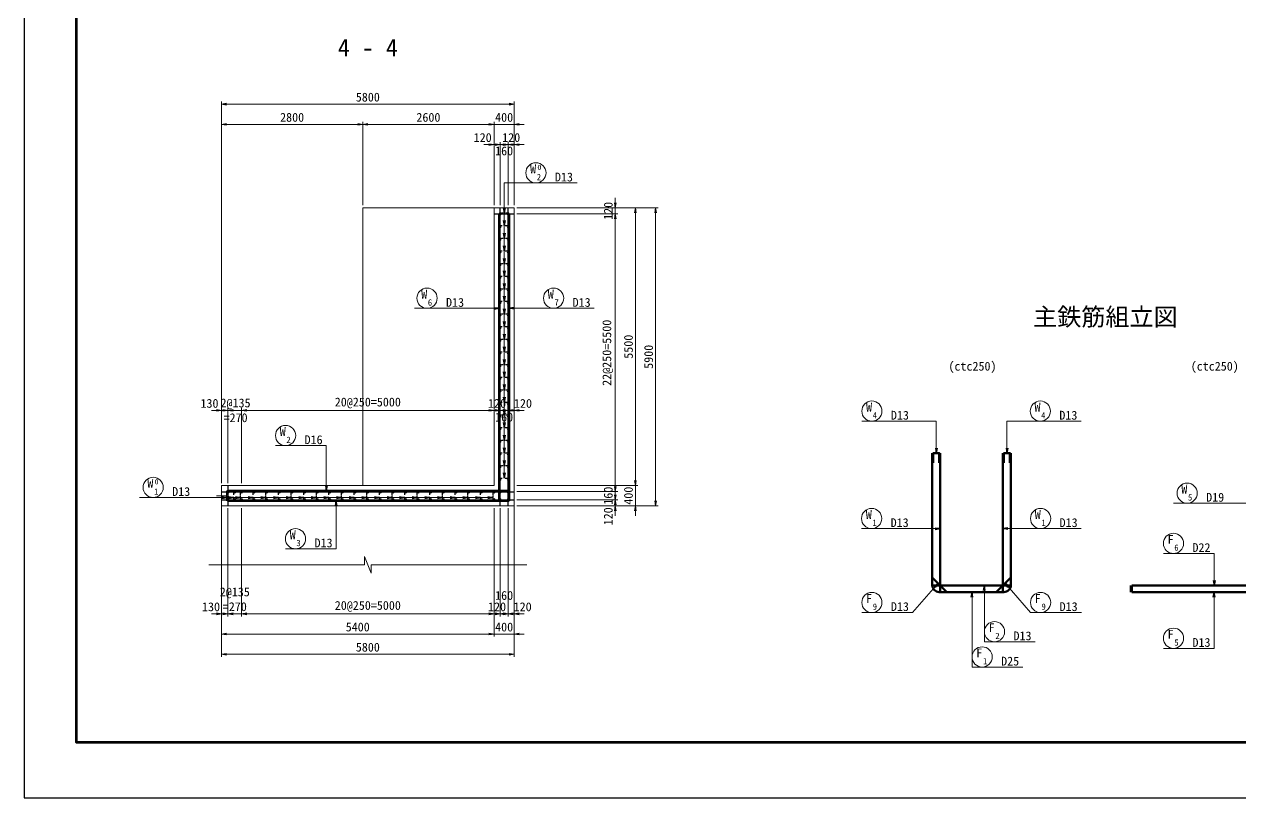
# Model space of a CAD drawing. Header units: millimetres. Extents: x 222124 to 348274, y -62968 to -33268.
# Drawn here: x 222124 to 246200, y -62968 to -47654 of the extents above; entities that cross this region are included whole.
import ezdxf
from ezdxf.enums import TextEntityAlignment as Align

# ---------------------------------------------------------------- set-up
doc = ezdxf.new("R2010")
doc.units = ezdxf.units.MM
doc.header["$LTSCALE"] = 50
doc.header["$PDSIZE"] = 300
doc.linetypes.add('DASHED2', pattern=[0.375, 0.25, -0.125])
doc.linetypes.add('SXF_跳び破線', pattern=[12, 6, -6])
doc.layers.get('Defpoints').update_dxf_attribs({"color": 191})
for name, color, linetype, lineweight in [('D-BGD', 7, 'Continuous', 13), ('D-STR', 1, 'Continuous', 50), ('D-STR-DIM', 7, 'Continuous', 13), ('D-STR-HTXT', 7, 'Continuous', 13), ('D-STR-STR2 @ 1', 7, 'Continuous', 25), ('D-STR-STR3', 1, 'Continuous', 25), ('D-STR-STR5', 7, 'Continuous', 25), ('D-STR-TXT', 7, 'Continuous', 13), ('D-TTL', 2, 'Continuous', 140), ('D-TTL-TXT', 7, 'Continuous', 13)]:
    doc.layers.add(name, color=color, linetype=linetype, lineweight=lineweight)
doc.styles.add('YOKO_GOTHIC', font='MS Gothic.ttf')
doc.dimstyles.new('S50', dxfattribs={"dimscale": 50, "dimtxt": 3.5, "dimasz": 2, "dimexe": 1, "dimexo": 1, "dimgap": 1, "dimtad": 1, "dimdec": 0, "dimzin": 1, "dimdsep": 46, "dimtxsty": 'YOKO_GOTHIC', "dimblk": 'OPEN', "dimcen": 0, "dimclrd": 256, "dimclre": 256, "dimclrt": 256, "dimaunit": 1, "dimadec": 3, "dimazin": 0, "dimtfac": 1, "dimtdec": 0, "dimtix": 1, "dimtmove": 2, "dimatfit": 3, "dimldrblk": 'OPEN', "dimfxl": 1, "dimlwd": -1, "dimlwe": -1, "dimarcsym": 0})

# ---------------------------------------------------------------- blocks, each defined once
blk = doc.blocks.new('a')
at = {"layer": 'D-STR-STR3'}
for radius in [20, 10]:
    blk.add_circle((0, 0), radius, dxfattribs=at)
blk = doc.blocks.new('_Open')
at = {"color": 0, "linetype": 'ByBlock', "lineweight": -2}
for p, q in [((-1, 0.17), (0, 0)), ((-1, -0.17), (0, 0)), ((0, 0), (-1, 0))]:
    blk.add_line(p, q, dxfattribs=at)
blk = doc.blocks.new('*D1839')
at = {"layer": 'D-STR-DIM', "transparency": 16777216}
for p, q in [((226029, -57238), (226029, -60177)), ((231829, -57238), (231829, -60177)), ((226129, -60127), (231729, -60127))]:
    blk.add_line(p, q, dxfattribs=at)
at = {"layer": 'Defpoints', "color": 0, "transparency": 16777216}
for p in [(226029, -57188), (231829, -57188), (231829, -60127)]:
    blk.add_point(p, dxfattribs=at)
at = {"layer": 'D-STR-DIM', "transparency": 16777216, "xscale": 100, "yscale": 100, "zscale": 100, "rotation": 180}
blk.add_blockref('_Open', (226029, -60127), dxfattribs=at)
at = {"layer": 'D-STR-DIM', "transparency": 16777216, "xscale": 100, "yscale": 100, "zscale": 100}
blk.add_blockref('_Open', (231829, -60127), dxfattribs=at)
at = {"layer": 'D-STR-DIM', "transparency": 16777216, "insert": (228929, -59989), "char_height": 175, "attachment_point": 5, "style": 'YOKO_GOTHIC'}
blk.add_mtext('5800', dxfattribs=at)
blk = doc.blocks.new('*D1840')
at = {"layer": 'D-STR-DIM', "transparency": 16777216}
for p, q in [((226029, -57238), (226029, -59777)), ((231429, -57238), (231429, -59777)), ((226129, -59727), (231329, -59727))]:
    blk.add_line(p, q, dxfattribs=at)
at = {"layer": 'Defpoints', "color": 0, "transparency": 16777216}
for p in [(226029, -57188), (231429, -57188), (231429, -59727)]:
    blk.add_point(p, dxfattribs=at)
at = {"layer": 'D-STR-DIM', "transparency": 16777216, "xscale": 100, "yscale": 100, "zscale": 100, "rotation": 180}
blk.add_blockref('_Open', (226029, -59727), dxfattribs=at)
at = {"layer": 'D-STR-DIM', "transparency": 16777216, "xscale": 100, "yscale": 100, "zscale": 100}
blk.add_blockref('_Open', (231429, -59727), dxfattribs=at)
at = {"layer": 'D-STR-DIM', "transparency": 16777216, "insert": (228729, -59589), "char_height": 175, "attachment_point": 5, "style": 'YOKO_GOTHIC'}
blk.add_mtext('5400', dxfattribs=at)
blk = doc.blocks.new('*D1841')
at = {"layer": 'D-STR-DIM', "transparency": 16777216}
for p, q in [((226029, -57238), (226029, -59377)), ((226159, -57238), (226159, -59377)), ((225929, -59327), (225829, -59327)), ((226029, -59327), (226159, -59327)), ((226259, -59327), (226359, -59327))]:
    blk.add_line(p, q, dxfattribs=at)
at = {"layer": 'Defpoints', "color": 0, "transparency": 16777216}
for p in [(226029, -57188), (226159, -57188), (226159, -59327)]:
    blk.add_point(p, dxfattribs=at)
at = {"layer": 'D-STR-DIM', "transparency": 16777216, "xscale": 100, "yscale": 100, "zscale": 100}
blk.add_blockref('_Open', (226029, -59327), dxfattribs=at)
at = {"layer": 'D-STR-DIM', "transparency": 16777216, "xscale": 100, "yscale": 100, "zscale": 100, "rotation": 180}
blk.add_blockref('_Open', (226159, -59327), dxfattribs=at)
at = {"layer": 'D-STR-DIM', "transparency": 16777216, "insert": (225823, -59189), "char_height": 175, "attachment_point": 5, "style": 'YOKO_GOTHIC'}
blk.add_mtext('130', dxfattribs=at)
blk = doc.blocks.new('*D1842')
at = {"layer": 'D-STR-DIM', "transparency": 16777216}
for p, q in [((226429, -57238), (226429, -59377)), ((231429, -57238), (231429, -59377)), ((231329, -59327), (226529, -59327))]:
    blk.add_line(p, q, dxfattribs=at)
at = {"layer": 'Defpoints', "color": 0, "transparency": 16777216}
for p in [(226429, -57188), (231429, -57188), (226429, -59327)]:
    blk.add_point(p, dxfattribs=at)
at = {"layer": 'D-STR-DIM', "transparency": 16777216, "xscale": 100, "yscale": 100, "zscale": 100, "rotation": 180}
blk.add_blockref('_Open', (226429, -59327), dxfattribs=at)
at = {"layer": 'D-STR-DIM', "transparency": 16777216, "xscale": 100, "yscale": 100, "zscale": 100}
blk.add_blockref('_Open', (231429, -59327), dxfattribs=at)
at = {"layer": 'D-STR-DIM', "transparency": 16777216, "insert": (228929, -59180), "char_height": 175, "attachment_point": 5, "style": 'YOKO_GOTHIC'}
blk.add_mtext('20@250=5000', dxfattribs=at)
blk = doc.blocks.new('*D1843')
at = {"layer": 'D-STR-DIM', "transparency": 16777216}
for p, q in [((231709, -57238), (231709, -59377)), ((231829, -57238), (231829, -59377)), ((231609, -59327), (231509, -59327)), ((231829, -59327), (231709, -59327)), ((231929, -59327), (232029, -59327))]:
    blk.add_line(p, q, dxfattribs=at)
at = {"layer": 'Defpoints', "color": 0, "transparency": 16777216}
for p in [(231709, -57188), (231829, -57188), (231709, -59327)]:
    blk.add_point(p, dxfattribs=at)
at = {"layer": 'D-STR-DIM', "transparency": 16777216, "xscale": 100, "yscale": 100, "zscale": 100}
blk.add_blockref('_Open', (231709, -59327), dxfattribs=at)
at = {"layer": 'D-STR-DIM', "transparency": 16777216, "xscale": 100, "yscale": 100, "zscale": 100, "rotation": 180}
blk.add_blockref('_Open', (231829, -59327), dxfattribs=at)
at = {"layer": 'D-STR-DIM', "transparency": 16777216, "insert": (231996, -59189), "char_height": 175, "attachment_point": 5, "style": 'YOKO_GOTHIC'}
blk.add_mtext('120', dxfattribs=at)
blk = doc.blocks.new('*D1844')
at = {"layer": 'D-STR-DIM', "transparency": 16777216}
for p, q in [((231549, -57238), (231549, -59377)), ((231709, -57238), (231709, -59377)), ((231449, -59327), (231349, -59327)), ((231549, -59327), (231709, -59327)), ((231809, -59327), (231909, -59327))]:
    blk.add_line(p, q, dxfattribs=at)
at = {"layer": 'Defpoints', "color": 0, "transparency": 16777216}
for p in [(231549, -57188), (231709, -57188), (231709, -59327)]:
    blk.add_point(p, dxfattribs=at)
at = {"layer": 'D-STR-DIM', "transparency": 16777216, "xscale": 100, "yscale": 100, "zscale": 100}
blk.add_blockref('_Open', (231549, -59327), dxfattribs=at)
at = {"layer": 'D-STR-DIM', "transparency": 16777216, "xscale": 100, "yscale": 100, "zscale": 100, "rotation": 180}
blk.add_blockref('_Open', (231709, -59327), dxfattribs=at)
at = {"layer": 'D-STR-DIM', "transparency": 16777216, "insert": (231629, -58964), "char_height": 175, "attachment_point": 5, "style": 'YOKO_GOTHIC'}
blk.add_mtext('160', dxfattribs=at)
blk = doc.blocks.new('*D1845')
at = {"layer": 'D-STR-DIM', "transparency": 16777216}
for p, q in [((231429, -57238), (231429, -59377)), ((231549, -57238), (231549, -59377)), ((231329, -59327), (231229, -59327)), ((231429, -59327), (231549, -59327)), ((231649, -59327), (231749, -59327))]:
    blk.add_line(p, q, dxfattribs=at)
at = {"layer": 'Defpoints', "color": 0, "transparency": 16777216}
for p in [(231429, -57188), (231549, -57188), (231549, -59327)]:
    blk.add_point(p, dxfattribs=at)
at = {"layer": 'D-STR-DIM', "transparency": 16777216, "xscale": 100, "yscale": 100, "zscale": 100}
blk.add_blockref('_Open', (231429, -59327), dxfattribs=at)
at = {"layer": 'D-STR-DIM', "transparency": 16777216, "xscale": 100, "yscale": 100, "zscale": 100, "rotation": 180}
blk.add_blockref('_Open', (231549, -59327), dxfattribs=at)
at = {"layer": 'D-STR-DIM', "transparency": 16777216, "insert": (231489, -59189), "char_height": 175, "attachment_point": 5, "style": 'YOKO_GOTHIC'}
blk.add_mtext('120', dxfattribs=at)
blk = doc.blocks.new('*D1846')
at = {"layer": 'D-STR-DIM', "transparency": 16777216}
for p, q in [((231879, -51288), (234679, -51288)), ((234629, -51388), (234629, -57088)), ((231879, -57188), (234679, -57188))]:
    blk.add_line(p, q, dxfattribs=at)
at = {"layer": 'Defpoints', "color": 0, "transparency": 16777216}
for p in [(231829, -51288), (231829, -57188), (234629, -57188)]:
    blk.add_point(p, dxfattribs=at)
at = {"layer": 'D-STR-DIM', "transparency": 16777216, "xscale": 100, "yscale": 100, "zscale": 100}
for p, rotation in [((234629, -51288), 90), ((234629, -57188), 270)]:
    blk.add_blockref('_Open', p, dxfattribs=dict(at, rotation=rotation))
at = {"layer": 'D-STR-DIM', "transparency": 16777216, "insert": (234492, -54238), "char_height": 175, "attachment_point": 5, "rotation": 90, "style": 'YOKO_GOTHIC'}
blk.add_mtext('5900', dxfattribs=at)
blk = doc.blocks.new('*D1847')
at = {"layer": 'D-STR-DIM', "transparency": 16777216}
for p, q in [((231879, -51288), (234279, -51288)), ((234229, -51388), (234229, -56688)), ((231879, -56788), (234279, -56788))]:
    blk.add_line(p, q, dxfattribs=at)
at = {"layer": 'Defpoints', "color": 0, "transparency": 16777216}
for p in [(231829, -51288), (231829, -56788), (234229, -56788)]:
    blk.add_point(p, dxfattribs=at)
at = {"layer": 'D-STR-DIM', "transparency": 16777216, "xscale": 100, "yscale": 100, "zscale": 100}
for p, rotation in [((234229, -51288), 90), ((234229, -56788), 270)]:
    blk.add_blockref('_Open', p, dxfattribs=dict(at, rotation=rotation))
at = {"layer": 'D-STR-DIM', "transparency": 16777216, "insert": (234092, -54038), "char_height": 175, "attachment_point": 5, "rotation": 90, "style": 'YOKO_GOTHIC'}
blk.add_mtext('5500', dxfattribs=at)
blk = doc.blocks.new('*D1848')
at = {"layer": 'D-STR-DIM', "transparency": 16777216}
for p, q in [((231879, -56788), (234279, -56788)), ((234229, -56688), (234229, -56588)), ((234229, -56788), (234229, -57188)), ((231879, -57188), (234279, -57188)), ((234229, -57288), (234229, -57388))]:
    blk.add_line(p, q, dxfattribs=at)
at = {"layer": 'Defpoints', "color": 0, "transparency": 16777216}
for p in [(231829, -56788), (231829, -57188), (234229, -57188)]:
    blk.add_point(p, dxfattribs=at)
at = {"layer": 'D-STR-DIM', "transparency": 16777216, "xscale": 100, "yscale": 100, "zscale": 100}
for p, rotation in [((234229, -56788), 270), ((234229, -57188), 90)]:
    blk.add_blockref('_Open', p, dxfattribs=dict(at, rotation=rotation))
at = {"layer": 'D-STR-DIM', "transparency": 16777216, "insert": (234092, -56988), "char_height": 175, "attachment_point": 5, "rotation": 90, "style": 'YOKO_GOTHIC'}
blk.add_mtext('400', dxfattribs=at)
blk = doc.blocks.new('*D1849')
at = {"layer": 'D-STR-DIM', "transparency": 16777216}
for p, q in [((231879, -51408), (233879, -51408)), ((233829, -51508), (233829, -56808)), ((231879, -56908), (233879, -56908))]:
    blk.add_line(p, q, dxfattribs=at)
at = {"layer": 'Defpoints', "color": 0, "transparency": 16777216}
for p in [(231829, -51408), (231829, -56908), (233829, -56908)]:
    blk.add_point(p, dxfattribs=at)
at = {"layer": 'D-STR-DIM', "transparency": 16777216, "xscale": 100, "yscale": 100, "zscale": 100}
for p, rotation in [((233829, -51408), 90), ((233829, -56908), 270)]:
    blk.add_blockref('_Open', p, dxfattribs=dict(at, rotation=rotation))
at = {"layer": 'D-STR-DIM', "transparency": 16777216, "insert": (233682, -54158), "char_height": 175, "attachment_point": 5, "rotation": 90, "style": 'YOKO_GOTHIC'}
blk.add_mtext('22@250=5500', dxfattribs=at)
blk = doc.blocks.new('*D1850')
at = {"layer": 'D-STR-DIM', "transparency": 16777216}
for p, q in [((233829, -56808), (233829, -56708)), ((231879, -56908), (233879, -56908)), ((233829, -56908), (233829, -57068)), ((231879, -57068), (233879, -57068)), ((233829, -57168), (233829, -57268))]:
    blk.add_line(p, q, dxfattribs=at)
at = {"layer": 'Defpoints', "color": 0, "transparency": 16777216}
for p in [(231829, -56908), (231829, -57068), (233829, -57068)]:
    blk.add_point(p, dxfattribs=at)
at = {"layer": 'D-STR-DIM', "transparency": 16777216, "xscale": 100, "yscale": 100, "zscale": 100}
for p, rotation in [((233829, -56908), 270), ((233829, -57068), 90)]:
    blk.add_blockref('_Open', p, dxfattribs=dict(at, rotation=rotation))
at = {"layer": 'D-STR-DIM', "transparency": 16777216, "insert": (233692, -56988), "char_height": 175, "attachment_point": 5, "rotation": 90, "style": 'YOKO_GOTHIC'}
blk.add_mtext('160', dxfattribs=at)
blk = doc.blocks.new('*D1851')
at = {"layer": 'D-STR-DIM', "transparency": 16777216}
for p, q in [((233829, -56968), (233829, -56868)), ((231879, -57068), (233879, -57068)), ((231879, -57188), (233879, -57188)), ((233829, -57068), (233829, -57188)), ((233829, -57288), (233829, -57388))]:
    blk.add_line(p, q, dxfattribs=at)
at = {"layer": 'Defpoints', "color": 0, "transparency": 16777216}
for p in [(231829, -57068), (231829, -57188), (233829, -57188)]:
    blk.add_point(p, dxfattribs=at)
at = {"layer": 'D-STR-DIM', "transparency": 16777216, "xscale": 100, "yscale": 100, "zscale": 100}
for p, rotation in [((233829, -57068), 270), ((233829, -57188), 90)]:
    blk.add_blockref('_Open', p, dxfattribs=dict(at, rotation=rotation))
at = {"layer": 'D-STR-DIM', "transparency": 16777216, "insert": (233692, -57396), "char_height": 175, "attachment_point": 5, "rotation": 90, "style": 'YOKO_GOTHIC'}
blk.add_mtext('120', dxfattribs=at)
blk = doc.blocks.new('*D1852')
at = {"layer": 'D-STR-DIM', "transparency": 16777216}
for p, q in [((233829, -51188), (233829, -51088)), ((231879, -51288), (233879, -51288)), ((231879, -51408), (233879, -51408)), ((233829, -51408), (233829, -51288)), ((233829, -51508), (233829, -51608))]:
    blk.add_line(p, q, dxfattribs=at)
at = {"layer": 'Defpoints', "color": 0, "transparency": 16777216}
for p in [(231829, -51288), (231829, -51408), (233829, -51288)]:
    blk.add_point(p, dxfattribs=at)
at = {"layer": 'D-STR-DIM', "transparency": 16777216, "xscale": 100, "yscale": 100, "zscale": 100}
for p, rotation in [((233829, -51288), 270), ((233829, -51408), 90)]:
    blk.add_blockref('_Open', p, dxfattribs=dict(at, rotation=rotation))
at = {"layer": 'D-STR-DIM', "transparency": 16777216, "insert": (233692, -51348), "char_height": 175, "attachment_point": 5, "rotation": 90, "style": 'YOKO_GOTHIC'}
blk.add_mtext('120', dxfattribs=at)
blk = doc.blocks.new('*D1853')
at = {"layer": 'D-STR-DIM', "transparency": 16777216}
for p, q in [((226029, -56738), (226029, -49185)), ((226129, -49235), (231729, -49235)), ((231829, -51238), (231829, -49185))]:
    blk.add_line(p, q, dxfattribs=at)
at = {"layer": 'Defpoints', "color": 0, "transparency": 16777216}
for p in [(231829, -49235), (231829, -51288), (226029, -56788)]:
    blk.add_point(p, dxfattribs=at)
at = {"layer": 'D-STR-DIM', "transparency": 16777216, "xscale": 100, "yscale": 100, "zscale": 100, "rotation": 180}
blk.add_blockref('_Open', (226029, -49235), dxfattribs=at)
at = {"layer": 'D-STR-DIM', "transparency": 16777216, "xscale": 100, "yscale": 100, "zscale": 100}
blk.add_blockref('_Open', (231829, -49235), dxfattribs=at)
at = {"layer": 'D-STR-DIM', "transparency": 16777216, "insert": (228929, -49097), "char_height": 175, "attachment_point": 5, "style": 'YOKO_GOTHIC'}
blk.add_mtext('5800', dxfattribs=at)
blk = doc.blocks.new('*D1854')
at = {"layer": 'D-STR-DIM', "transparency": 16777216}
for p, q in [((226029, -56738), (226029, -49585)), ((228829, -51238), (228829, -49585)), ((226129, -49635), (228729, -49635))]:
    blk.add_line(p, q, dxfattribs=at)
at = {"layer": 'Defpoints', "color": 0, "transparency": 16777216}
for p in [(228829, -49635), (228829, -51288), (226029, -56788)]:
    blk.add_point(p, dxfattribs=at)
at = {"layer": 'D-STR-DIM', "transparency": 16777216, "xscale": 100, "yscale": 100, "zscale": 100, "rotation": 180}
blk.add_blockref('_Open', (226029, -49635), dxfattribs=at)
at = {"layer": 'D-STR-DIM', "transparency": 16777216, "xscale": 100, "yscale": 100, "zscale": 100}
blk.add_blockref('_Open', (228829, -49635), dxfattribs=at)
at = {"layer": 'D-STR-DIM', "transparency": 16777216, "insert": (227429, -49497), "char_height": 175, "attachment_point": 5, "style": 'YOKO_GOTHIC'}
blk.add_mtext('2800', dxfattribs=at)
blk = doc.blocks.new('*D1855')
at = {"layer": 'D-STR-DIM', "transparency": 16777216}
for p, q in [((231429, -51238), (231429, -49585)), ((231829, -51238), (231829, -49585)), ((231329, -49635), (231229, -49635)), ((231429, -49635), (231829, -49635)), ((231929, -49635), (232029, -49635))]:
    blk.add_line(p, q, dxfattribs=at)
at = {"layer": 'Defpoints', "color": 0, "transparency": 16777216}
for p in [(231829, -49635), (231429, -51288), (231829, -51288)]:
    blk.add_point(p, dxfattribs=at)
at = {"layer": 'D-STR-DIM', "transparency": 16777216, "xscale": 100, "yscale": 100, "zscale": 100}
blk.add_blockref('_Open', (231429, -49635), dxfattribs=at)
at = {"layer": 'D-STR-DIM', "transparency": 16777216, "xscale": 100, "yscale": 100, "zscale": 100, "rotation": 180}
blk.add_blockref('_Open', (231829, -49635), dxfattribs=at)
at = {"layer": 'D-STR-DIM', "transparency": 16777216, "insert": (231629, -49497), "char_height": 175, "attachment_point": 5, "style": 'YOKO_GOTHIC'}
blk.add_mtext('400', dxfattribs=at)
blk = doc.blocks.new('*D1856')
at = {"layer": 'D-STR-DIM', "transparency": 16777216}
for p, q in [((231609, -50035), (231509, -50035)), ((231709, -51238), (231709, -49985)), ((231709, -50035), (231829, -50035)), ((231829, -51238), (231829, -49985)), ((231929, -50035), (232029, -50035))]:
    blk.add_line(p, q, dxfattribs=at)
at = {"layer": 'Defpoints', "color": 0, "transparency": 16777216}
for p in [(231829, -50035), (231709, -51288), (231829, -51288)]:
    blk.add_point(p, dxfattribs=at)
at = {"layer": 'D-STR-DIM', "transparency": 16777216, "xscale": 100, "yscale": 100, "zscale": 100}
blk.add_blockref('_Open', (231709, -50035), dxfattribs=at)
at = {"layer": 'D-STR-DIM', "transparency": 16777216, "xscale": 100, "yscale": 100, "zscale": 100, "rotation": 180}
blk.add_blockref('_Open', (231829, -50035), dxfattribs=at)
at = {"layer": 'D-STR-DIM', "transparency": 16777216, "insert": (231769, -49897), "char_height": 175, "attachment_point": 5, "style": 'YOKO_GOTHIC'}
blk.add_mtext('120', dxfattribs=at)
blk = doc.blocks.new('*D1857')
at = {"layer": 'D-STR-DIM', "transparency": 16777216}
for p, q in [((231329, -50035), (231229, -50035)), ((231429, -51238), (231429, -49985)), ((231429, -50035), (231549, -50035)), ((231549, -51238), (231549, -49985)), ((231649, -50035), (231749, -50035))]:
    blk.add_line(p, q, dxfattribs=at)
at = {"layer": 'Defpoints', "color": 0, "transparency": 16777216}
for p in [(231549, -50035), (231429, -51288), (231549, -51288)]:
    blk.add_point(p, dxfattribs=at)
at = {"layer": 'D-STR-DIM', "transparency": 16777216, "xscale": 100, "yscale": 100, "zscale": 100}
blk.add_blockref('_Open', (231429, -50035), dxfattribs=at)
at = {"layer": 'D-STR-DIM', "transparency": 16777216, "xscale": 100, "yscale": 100, "zscale": 100, "rotation": 180}
blk.add_blockref('_Open', (231549, -50035), dxfattribs=at)
at = {"layer": 'D-STR-DIM', "transparency": 16777216, "insert": (231204, -49897), "char_height": 175, "attachment_point": 5, "style": 'YOKO_GOTHIC'}
blk.add_mtext('120', dxfattribs=at)
blk = doc.blocks.new('*D1858')
at = {"layer": 'D-STR-DIM', "transparency": 16777216}
for p, q in [((231449, -50035), (231349, -50035)), ((231549, -51238), (231549, -49985)), ((231549, -50035), (231709, -50035)), ((231709, -51238), (231709, -49985)), ((231809, -50035), (231909, -50035))]:
    blk.add_line(p, q, dxfattribs=at)
at = {"layer": 'Defpoints', "color": 0, "transparency": 16777216}
for p in [(231709, -50035), (231549, -51288), (231709, -51288)]:
    blk.add_point(p, dxfattribs=at)
at = {"layer": 'D-STR-DIM', "transparency": 16777216, "xscale": 100, "yscale": 100, "zscale": 100}
blk.add_blockref('_Open', (231549, -50035), dxfattribs=at)
at = {"layer": 'D-STR-DIM', "transparency": 16777216, "xscale": 100, "yscale": 100, "zscale": 100, "rotation": 180}
blk.add_blockref('_Open', (231709, -50035), dxfattribs=at)
at = {"layer": 'D-STR-DIM', "transparency": 16777216, "insert": (231629, -50162), "char_height": 175, "attachment_point": 5, "style": 'YOKO_GOTHIC'}
blk.add_mtext('160', dxfattribs=at)
blk = doc.blocks.new('*D1859')
at = {"layer": 'D-STR-DIM', "transparency": 16777216}
for p, q in [((228829, -51238), (228829, -49585)), ((231429, -51238), (231429, -49585)), ((231329, -49635), (228929, -49635))]:
    blk.add_line(p, q, dxfattribs=at)
at = {"layer": 'Defpoints', "color": 0, "transparency": 16777216}
for p in [(228829, -49635), (228829, -51288), (231429, -51288)]:
    blk.add_point(p, dxfattribs=at)
at = {"layer": 'D-STR-DIM', "transparency": 16777216, "xscale": 100, "yscale": 100, "zscale": 100, "rotation": 180}
blk.add_blockref('_Open', (228829, -49635), dxfattribs=at)
at = {"layer": 'D-STR-DIM', "transparency": 16777216, "xscale": 100, "yscale": 100, "zscale": 100}
blk.add_blockref('_Open', (231429, -49635), dxfattribs=at)
at = {"layer": 'D-STR-DIM', "transparency": 16777216, "insert": (230129, -49497), "char_height": 175, "attachment_point": 5, "style": 'YOKO_GOTHIC'}
blk.add_mtext('2600', dxfattribs=at)
blk = doc.blocks.new('*D1860')
at = {"layer": 'D-STR-DIM', "transparency": 16777216}
for p, q in [((231429, -57238), (231429, -59777)), ((231829, -57238), (231829, -59777)), ((231329, -59727), (231229, -59727)), ((231829, -59727), (231429, -59727)), ((231929, -59727), (232029, -59727))]:
    blk.add_line(p, q, dxfattribs=at)
at = {"layer": 'Defpoints', "color": 0, "transparency": 16777216}
for p in [(231429, -57188), (231829, -57188), (231429, -59727)]:
    blk.add_point(p, dxfattribs=at)
at = {"layer": 'D-STR-DIM', "transparency": 16777216, "xscale": 100, "yscale": 100, "zscale": 100}
blk.add_blockref('_Open', (231429, -59727), dxfattribs=at)
at = {"layer": 'D-STR-DIM', "transparency": 16777216, "xscale": 100, "yscale": 100, "zscale": 100, "rotation": 180}
blk.add_blockref('_Open', (231829, -59727), dxfattribs=at)
at = {"layer": 'D-STR-DIM', "transparency": 16777216, "insert": (231629, -59589), "char_height": 175, "attachment_point": 5, "style": 'YOKO_GOTHIC'}
blk.add_mtext('400', dxfattribs=at)
blk = doc.blocks.new('*D1535')
at = {"layer": 'D-STR-DIM', "transparency": 16777216}
for p, q in [((225929, -55299), (225829, -55299)), ((226029, -56738), (226029, -55249)), ((226029, -55299), (226159, -55299)), ((226159, -56738), (226159, -55249)), ((226259, -55299), (226359, -55299))]:
    blk.add_line(p, q, dxfattribs=at)
at = {"layer": 'Defpoints', "color": 0, "transparency": 16777216}
for p in [(226159, -55299), (226029, -56788), (226159, -56788)]:
    blk.add_point(p, dxfattribs=at)
at = {"layer": 'D-STR-DIM', "transparency": 16777216, "xscale": 100, "yscale": 100, "zscale": 100}
blk.add_blockref('_Open', (226029, -55299), dxfattribs=at)
at = {"layer": 'D-STR-DIM', "transparency": 16777216, "xscale": 100, "yscale": 100, "zscale": 100, "rotation": 180}
blk.add_blockref('_Open', (226159, -55299), dxfattribs=at)
at = {"layer": 'D-STR-DIM', "transparency": 16777216, "insert": (225792, -55161), "char_height": 175, "attachment_point": 5, "style": 'YOKO_GOTHIC'}
blk.add_mtext('130', dxfattribs=at)
blk = doc.blocks.new('*D1537')
at = {"layer": 'D-STR-DIM', "transparency": 16777216}
for p, q in [((231609, -55299), (231509, -55299)), ((231709, -56738), (231709, -55249)), ((231829, -55299), (231709, -55299)), ((231829, -56738), (231829, -55249)), ((231929, -55299), (232029, -55299))]:
    blk.add_line(p, q, dxfattribs=at)
at = {"layer": 'Defpoints', "color": 0, "transparency": 16777216}
for p in [(231709, -55299), (231709, -56788), (231829, -56788)]:
    blk.add_point(p, dxfattribs=at)
at = {"layer": 'D-STR-DIM', "transparency": 16777216, "xscale": 100, "yscale": 100, "zscale": 100}
blk.add_blockref('_Open', (231709, -55299), dxfattribs=at)
at = {"layer": 'D-STR-DIM', "transparency": 16777216, "xscale": 100, "yscale": 100, "zscale": 100, "rotation": 180}
blk.add_blockref('_Open', (231829, -55299), dxfattribs=at)
at = {"layer": 'D-STR-DIM', "transparency": 16777216, "insert": (232002, -55161), "char_height": 175, "attachment_point": 5, "style": 'YOKO_GOTHIC'}
blk.add_mtext('120', dxfattribs=at)
blk = doc.blocks.new('*D1538')
at = {"layer": 'D-STR-DIM', "transparency": 16777216}
for p, q in [((231449, -55299), (231349, -55299)), ((231549, -56738), (231549, -55249)), ((231549, -55299), (231709, -55299)), ((231709, -56738), (231709, -55249)), ((231809, -55299), (231909, -55299))]:
    blk.add_line(p, q, dxfattribs=at)
at = {"layer": 'Defpoints', "color": 0, "transparency": 16777216}
for p in [(231709, -55299), (231549, -56788), (231709, -56788)]:
    blk.add_point(p, dxfattribs=at)
at = {"layer": 'D-STR-DIM', "transparency": 16777216, "xscale": 100, "yscale": 100, "zscale": 100}
blk.add_blockref('_Open', (231549, -55299), dxfattribs=at)
at = {"layer": 'D-STR-DIM', "transparency": 16777216, "xscale": 100, "yscale": 100, "zscale": 100, "rotation": 180}
blk.add_blockref('_Open', (231709, -55299), dxfattribs=at)
at = {"layer": 'D-STR-DIM', "transparency": 16777216, "insert": (231629, -55433), "char_height": 175, "attachment_point": 5, "style": 'YOKO_GOTHIC'}
blk.add_mtext('160', dxfattribs=at)
blk = doc.blocks.new('*D1539')
at = {"layer": 'D-STR-DIM', "transparency": 16777216}
for p, q in [((231329, -55299), (231229, -55299)), ((231429, -56738), (231429, -55249)), ((231429, -55299), (231549, -55299)), ((231549, -56738), (231549, -55249)), ((231649, -55299), (231749, -55299))]:
    blk.add_line(p, q, dxfattribs=at)
at = {"layer": 'Defpoints', "color": 0, "transparency": 16777216}
for p in [(231549, -55299), (231429, -56788), (231549, -56788)]:
    blk.add_point(p, dxfattribs=at)
at = {"layer": 'D-STR-DIM', "transparency": 16777216, "xscale": 100, "yscale": 100, "zscale": 100}
blk.add_blockref('_Open', (231429, -55299), dxfattribs=at)
at = {"layer": 'D-STR-DIM', "transparency": 16777216, "xscale": 100, "yscale": 100, "zscale": 100, "rotation": 180}
blk.add_blockref('_Open', (231549, -55299), dxfattribs=at)
at = {"layer": 'D-STR-DIM', "transparency": 16777216, "insert": (231489, -55161), "char_height": 175, "attachment_point": 5, "style": 'YOKO_GOTHIC'}
blk.add_mtext('120', dxfattribs=at)
blk = doc.blocks.new('*D1540')
at = {"layer": 'D-STR-DIM', "transparency": 16777216}
for p, q in [((226429, -56738), (226429, -55249)), ((231329, -55299), (226529, -55299)), ((231429, -56738), (231429, -55249))]:
    blk.add_line(p, q, dxfattribs=at)
at = {"layer": 'Defpoints', "color": 0, "transparency": 16777216}
for p in [(226429, -55299), (226429, -56788), (231429, -56788)]:
    blk.add_point(p, dxfattribs=at)
at = {"layer": 'D-STR-DIM', "transparency": 16777216, "xscale": 100, "yscale": 100, "zscale": 100, "rotation": 180}
blk.add_blockref('_Open', (226429, -55299), dxfattribs=at)
at = {"layer": 'D-STR-DIM', "transparency": 16777216, "xscale": 100, "yscale": 100, "zscale": 100}
blk.add_blockref('_Open', (231429, -55299), dxfattribs=at)
at = {"layer": 'D-STR-DIM', "transparency": 16777216, "insert": (228929, -55152), "char_height": 175, "attachment_point": 5, "style": 'YOKO_GOTHIC'}
blk.add_mtext('20@250=5000', dxfattribs=at)
blk = doc.blocks.new('*D1553')
at = {"layer": 'D-STR-DIM', "transparency": 16777216}
for p, q in [((226159, -57238), (226159, -59377)), ((226429, -57238), (226429, -59377)), ((226059, -59327), (225959, -59327)), ((226159, -59327), (226429, -59327)), ((226529, -59327), (226629, -59327))]:
    blk.add_line(p, q, dxfattribs=at)
at = {"layer": 'Defpoints', "color": 0, "transparency": 16777216}
for p in [(226159, -57188), (226429, -57188), (226429, -59327)]:
    blk.add_point(p, dxfattribs=at)
at = {"layer": 'D-STR-DIM', "transparency": 16777216, "xscale": 100, "yscale": 100, "zscale": 100}
blk.add_blockref('_Open', (226159, -59327), dxfattribs=at)
at = {"layer": 'D-STR-DIM', "transparency": 16777216, "xscale": 100, "yscale": 100, "zscale": 100, "rotation": 180}
blk.add_blockref('_Open', (226429, -59327), dxfattribs=at)
at = {"layer": 'D-STR-DIM', "transparency": 16777216, "insert": (226294, -59041), "char_height": 175, "attachment_point": 5, "style": 'YOKO_GOTHIC'}
blk.add_mtext('2@135\\P=270', dxfattribs=at)
blk = doc.blocks.new('*D1554')
at = {"layer": 'D-STR-DIM', "transparency": 16777216}
for p, q in [((226059, -55299), (225959, -55299)), ((226159, -56738), (226159, -55249)), ((226159, -55299), (226429, -55299)), ((226429, -56738), (226429, -55249)), ((226529, -55299), (226629, -55299))]:
    blk.add_line(p, q, dxfattribs=at)
at = {"layer": 'Defpoints', "color": 0, "transparency": 16777216}
for p in [(226429, -55299), (226159, -56788), (226429, -56788)]:
    blk.add_point(p, dxfattribs=at)
at = {"layer": 'D-STR-DIM', "transparency": 16777216, "xscale": 100, "yscale": 100, "zscale": 100}
blk.add_blockref('_Open', (226159, -55299), dxfattribs=at)
at = {"layer": 'D-STR-DIM', "transparency": 16777216, "xscale": 100, "yscale": 100, "zscale": 100, "rotation": 180}
blk.add_blockref('_Open', (226429, -55299), dxfattribs=at)
at = {"layer": 'D-STR-DIM', "transparency": 16777216, "insert": (226309, -55299), "char_height": 175, "attachment_point": 5, "style": 'YOKO_GOTHIC'}
blk.add_mtext('2@135\\P=270', dxfattribs=at)

msp = doc.modelspace()

# ---------------------------------------------------------------- linework, layer by layer
at = {"layer": 'D-BGD'}
for p, q in [((231429.2, -51288.5), (228829.2, -51288.5)), ((228829.2, -56788.5), (228829.2, -51288.5)), ((231429.2, -56788.5), (231429.2, -51288.5)), ((231829.2, -58354.3), (231829.2, -51288.5)), ((226029.2, -58354.3), (226029.2, -56788.5)), ((226029.2, -56788.5), (231429.2, -56788.5)), ((226129.2, -56988.5), (225929.2, -56988.5)), ((226029.2, -57188.5), (231829.2, -57188.5))]:
    msp.add_line(p, q, dxfattribs=at)
at = {"layer": 'D-BGD', "ltscale": 100}
msp.add_line((231429.2, -51288.5), (231829.2, -51288.5), dxfattribs=at)
at = {"layer": 'D-STR'}
for p, q in [((231529.2, -57068.5), (231529.2, -51408.5)), ((231729.2, -57088.5), (231729.2, -51408.5)), ((226159.2, -56888.5), (231709.2, -56888.5)), ((226159.2, -57088.5), (231729.2, -57088.5)), ((240398.4, -58895.4), (240108.4, -58605.4)), ((241378.4, -58895.4), (241668.4, -58605.4)), ((244043.1, -58895.4), (244043.1, -58765.4)), ((246723.1, -58765.4), (244063.1, -58765.4)), ((244063.1, -58895.4), (244063.1, -58765.4))]:
    msp.add_line(p, q, dxfattribs=at)
for points in [[(240108.4, -56145.4), (240108.4, -58755.4, 0.4142136), (240248.4, -58895.4), (241528.4, -58895.4, 0.4142136), (241668.4, -58755.4), (241668.4, -56145.4)], [(244063.1, -58895.4), (246583.1, -58895.4, 0.4142136), (246723.1, -58755.4), (246723.1, -56145.4)]]:
    msp.add_lwpolyline(points, format="xyb", dxfattribs=at)
for points in [[(240128.4, -56340.4), (240128.4, -56145.4), (240248.4, -56145.4), (240248.4, -56340.4)], [(240268.4, -56145.4), (240268.4, -58895.4)], [(241508.4, -58895.4), (241508.4, -56145.4)], [(241528.4, -56340.4), (241528.4, -56145.4), (241648.4, -56145.4), (241648.4, -56340.4)], [(240108.4, -58765.4), (241668.4, -58765.4)]]:
    msp.add_lwpolyline(points, dxfattribs=at)
at = {"layer": 'D-STR-HTXT'}
for p, q in [((231629.2, -56638.5), (231629.2, -50795.2)), ((233075.8, -50795.2), (231629.2, -50795.2)), ((230859.3, -53277.8), (229852.7, -53277.8)), ((232409.2, -53277.8), (233415.7, -53277.8)), ((238713.9, -55512.5), (240188.4, -55512.5)), ((243057.1, -55512.5), (241588.4, -55512.5)), ((227099.6, -55997), (228106.1, -55997)), ((231409.2, -57023.4), (224404.4, -57023.4)), ((245893.1, -57137.5), (244886.6, -57137.5)), ((238708.8, -57639.4), (239715.4, -57639.4)), ((242055.6, -57639.4), (243062.1, -57639.4)), ((227297, -58040.6), (228303.6, -58040.6)), ((244687.5, -58132.3), (245694.1, -58132.3)), ((238713.9, -59301.7), (239720.5, -59301.7)), ((242056.3, -59301.7), (243062.9, -59301.7)), ((241142.3, -59880.9), (242148.9, -59880.9)), ((244687.5, -60010.9), (245694.1, -60010.9)), ((240897.3, -60380.9), (241903.9, -60380.9))]:
    msp.add_line(p, q, dxfattribs=at)
msp.add_lwpolyline([(232079.2, -58354.3), (228994.2, -58354.3), (228994.2, -58519.3), (228864.2, -58189.3), (228864.2, -58354.3), (225779.2, -58354.3)], dxfattribs=at)
for centre in [(232258.8, -50595.2), (230101.7, -53077.8), (232609.2, -53077.8), (238913.9, -55312.5), (242250.5, -55312.5), (227299.6, -55797), (224676.6, -56823.4), (245158.6, -56937.5), (238908.8, -57439.4), (242255.6, -57439.4), (227497, -57840.6), (244887.5, -57932.3), (238913.9, -59101.7), (242256.3, -59101.7), (241342.3, -59680.9), (244887.5, -59810.9), (241097.3, -60180.9)]:
    msp.add_circle(centre, 200, dxfattribs=at)
at = {"layer": 'D-STR-STR5', "linetype": 'DASHED2', "ltscale": 0.3}
for p, q in [((231529.2, -51388.5), (231729.2, -51388.5)), ((231529.2, -51888.5), (231729.2, -51888.5)), ((231529.2, -52388.5), (231729.2, -52388.5)), ((231529.2, -52888.5), (231729.2, -52888.5)), ((231529.2, -53388.5), (231729.2, -53388.5)), ((231529.2, -53888.5), (231729.2, -53888.5)), ((231529.2, -54388.5), (231729.2, -54388.5)), ((231529.2, -54888.5), (231729.2, -54888.5)), ((231529.2, -55388.5), (231729.2, -55388.5)), ((231529.2, -55888.5), (231729.2, -55888.5)), ((231529.2, -56388.5), (231729.2, -56388.5)), ((226139.2, -57088.5), (226139.2, -56888.5)), ((226409.2, -57088.5), (226409.2, -56888.5)), ((226909.2, -57088.5), (226909.2, -56888.5)), ((227409.2, -57088.5), (227409.2, -56888.5)), ((227909.2, -57088.5), (227909.2, -56888.5)), ((228409.2, -57088.5), (228409.2, -56888.5)), ((228909.2, -57088.5), (228909.2, -56888.5)), ((229409.2, -57088.5), (229409.2, -56888.5)), ((229909.2, -57088.5), (229909.2, -56888.5)), ((230409.2, -57088.5), (230409.2, -56888.5)), ((230909.2, -57088.5), (230909.2, -56888.5)), ((231409.2, -57088.5), (231409.2, -56888.5))]:
    msp.add_line(p, q, dxfattribs=at)
at = {"layer": 'D-STR-STR5', "linetype": 'SXF_跳び破線', "ltscale": 0.2}
for p, q in [((231529.2, -51638.5), (231729.2, -51638.5)), ((231529.2, -52138.5), (231729.2, -52138.5)), ((231529.2, -52638.5), (231729.2, -52638.5)), ((231529.2, -53138.5), (231729.2, -53138.5)), ((231529.2, -53638.5), (231729.2, -53638.5)), ((231529.2, -54138.5), (231729.2, -54138.5)), ((231529.2, -54638.5), (231729.2, -54638.5)), ((231529.2, -55138.5), (231729.2, -55138.5)), ((231529.2, -55638.5), (231729.2, -55638.5)), ((231529.2, -56138.5), (231729.2, -56138.5)), ((231529.2, -56638.5), (231729.2, -56638.5)), ((226274.2, -57088.5), (226274.2, -56888.5)), ((226659.2, -57088.5), (226659.2, -56888.5)), ((227159.2, -57088.5), (227159.2, -56888.5)), ((227659.2, -57088.5), (227659.2, -56888.5)), ((228159.2, -57088.5), (228159.2, -56888.5)), ((228659.2, -57088.5), (228659.2, -56888.5)), ((229159.2, -57088.5), (229159.2, -56888.5)), ((229659.2, -57088.5), (229659.2, -56888.5)), ((230159.2, -57088.5), (230159.2, -56888.5)), ((230659.2, -57088.5), (230659.2, -56888.5)), ((231159.2, -57088.5), (231159.2, -56888.5))]:
    msp.add_line(p, q, dxfattribs=at)
at = {"layer": 'D-TTL'}
msp.add_lwpolyline([(223149.2, -34367.9), (223149.2, -61867.9), (263149.2, -61867.9), (263149.2, -34367.9)], close=True, dxfattribs=at)
at = {"layer": 'Defpoints'}
for p, q in [((231429.2, -51408.5), (231829.2, -51408.5)), ((231549.2, -57188.5), (231549.2, -51288.5)), ((231709.2, -57188.5), (231709.2, -51288.5)), ((226159.2, -57188.5), (226159.2, -56788.5)), ((226029.2, -56908.5), (231829.2, -56908.5)), ((226029.2, -57068.5), (231829.2, -57068.5))]:
    msp.add_line(p, q, dxfattribs=at)
at = {"layer": 'Defpoints', "color": 1}
msp.add_lwpolyline([(222124.2, -33267.9), (222124.2, -62967.9), (264174.2, -62967.9), (264174.2, -33267.9)], close=True, dxfattribs=at)

# ---------------------------------------------------------------- block references
at = {"layer": 'D-STR-STR2 @ 1', "xscale": -1}
for p in [(231549.2, -51408.5), (231709.2, -51408.5), (231549.2, -51658.5), (231709.2, -51658.5), (231549.2, -51908.5), (231709.2, -51908.5), (231549.2, -52158.5), (231709.2, -52158.5), (231549.2, -52408.5), (231709.2, -52408.5), (231549.2, -52658.5), (231709.2, -52658.5), (231549.2, -52908.5), (231709.2, -52908.5), (231549.2, -53158.5), (231709.2, -53158.5), (231549.2, -53408.5), (231709.2, -53408.5), (231549.2, -53658.5), (231709.2, -53658.5), (231549.2, -53908.5), (231709.2, -53908.5), (231549.2, -54158.5), (231709.2, -54158.5), (231549.2, -54408.5), (231709.2, -54408.5), (231549.2, -54658.5), (231709.2, -54658.5), (231549.2, -54908.5), (231709.2, -54908.5), (231549.2, -55158.5), (231709.2, -55158.5), (231549.2, -55408.5), (231709.2, -55408.5), (231549.2, -55658.5), (231709.2, -55658.5), (231549.2, -55908.5), (231709.2, -55908.5), (231549.2, -56158.5), (231709.2, -56158.5), (231549.2, -56408.5), (231709.2, -56408.5), (231549.2, -56658.5), (231709.2, -56658.5), (226159.2, -56908.5), (226159.2, -57068.5), (226294.2, -56908.5), (226294.2, -57068.5), (226429.2, -56908.5), (226429.2, -57068.5), (226679.2, -56908.5), (226679.2, -57068.5), (226929.2, -56908.5), (226929.2, -57068.5), (227179.2, -56908.5), (227179.2, -57068.5), (227429.2, -56908.5), (227429.2, -57068.5), (227679.2, -56908.5), (227679.2, -57068.5), (227929.2, -56908.5), (227929.2, -57068.5), (228179.2, -56908.5), (228179.2, -57068.5), (228429.2, -56908.5), (228429.2, -57068.5), (228679.2, -56908.5), (228679.2, -57068.5), (228929.2, -56908.5), (228929.2, -57068.5), (229179.2, -56908.5), (229179.2, -57068.5), (229429.2, -56908.5), (229429.2, -57068.5), (229679.2, -56908.5), (229679.2, -57068.5), (229929.2, -56908.5), (229929.2, -57068.5), (230179.2, -56908.5), (230179.2, -57068.5), (230429.2, -56908.5), (230429.2, -57068.5), (230679.2, -56908.5), (230679.2, -57068.5), (230929.2, -56908.5), (230929.2, -57068.5), (231179.2, -56908.5), (231179.2, -57068.5), (231429.2, -56908.5), (231429.2, -57068.5), (231549.2, -56908.5), (231549.2, -57068.5), (231709.2, -56908.5), (231709.2, -57068.5)]:
    msp.add_blockref('a', p, dxfattribs=at)

# ---------------------------------------------------------------- texts
at = {"layer": 'D-STR-TXT', "style": 'YOKO_GOTHIC'}
for s, height, p in [('4 - 4', 350, (228929.2, -48290.9)), ('W', 175, (232202.5, -50603.5)), ('0', 100, (232326.9, -50535)), ('2', 125, (232318.2, -50741.3)), ('W', 175, (230045.4, -53086.1)), ('W', 175, (232552.9, -53086.1)), ('6', 125, (230161.1, -53223.9)), ('7', 125, (232668.5, -53223.9)), ('W', 175, (238857.6, -55320.8)), ('4', 125, (238973.3, -55458.6)), ('W', 175, (242194.2, -55320.8)), ('4', 125, (242309.9, -55458.6)), ('W', 175, (227243.3, -55805.4)), ('2', 125, (227358.9, -55943.2)), ('W', 175, (224620.3, -56831.7)), ('0', 100, (224744.7, -56763.2)), ('W', 175, (245102.4, -56945.9)), ('1', 125, (224736, -56969.5)), ('5', 125, (245218, -57083.7)), ('W', 175, (238852.6, -57447.7)), ('W', 175, (242199.3, -57447.7)), ('1', 125, (238968.2, -57585.5)), ('1', 125, (242314.9, -57585.5)), ('W', 175, (227440.8, -57848.9)), ('F', 175, (244831.2, -57940.6)), ('3', 125, (227556.4, -57986.7)), ('6', 125, (244946.9, -58078.4)), ('F', 175, (238857.6, -59110)), ('F', 175, (242200, -59110)), ('9', 125, (238973.3, -59247.8)), ('9', 125, (242315.7, -59247.8)), ('F', 175, (241286.1, -59689.2)), ('2', 125, (241401.7, -59827)), ('F', 175, (244831.2, -59819.2)), ('5', 125, (244946.9, -59957)), ('F', 175, (241041.1, -60189.2)), ('1', 125, (241156.7, -60327))]:
    msp.add_text(s, height=height, dxfattribs=at).set_placement(p, align=Align.CENTER)
for s, p in [('D13', (232635.3, -50765.2)), ('D13', (230478.2, -53247.8)), ('D13', (232985.7, -53247.8)), ('D13', (239290.4, -55482.5)), ('D13', (242627, -55482.5)), ('D16', (227676.1, -55967)), ('D13', (225053.1, -56993.4)), ('D19', (245535.2, -57107.5)), ('D13', (239285.4, -57609.4)), ('D13', (242632.1, -57609.4)), ('D13', (227873.6, -58010.6)), ('D22', (245264, -58102.3)), ('D13', (239290.4, -59271.7)), ('D13', (242632.8, -59271.7)), ('D13', (241718.8, -59850.9)), ('D13', (245264, -59980.9)), ('D25', (241473.9, -60350.9))]:
    msp.add_text(s, height=175, dxfattribs=at).set_placement(p)
at = {"layer": 'D-TTL-TXT', "style": 'YOKO_GOTHIC'}
msp.add_text('主鉄筋組立図', height=350, dxfattribs=at).set_placement((243539, -53726), align=Align.BOTTOM_CENTER)
for p in [(240430.2, -54511.4), (245229.6, -54511.4)]:
    msp.add_text('(ctc250)', height=175, dxfattribs=at).set_placement(p)

# ---------------------------------------------------------------- dimensions: what is measured, and where the dimension line sits
at = {"layer": 'D-STR-DIM'}
for base, p1, p2, picture, middle in [((231829.2, -49234.8), (226029.2, -56788.5), (231829.2, -51288.5), '*D1853', (228929.2, -49097.3)), ((228829.2, -49634.8), (226029.2, -56788.5), (228829.2, -51288.5), '*D1854', (227429.2, -49497.3)), ((231829.2, -49634.8), (231429.2, -51288.5), (231829.2, -51288.5), '*D1855', (231629.2, -49497.3)), ((231829.2, -50034.8), (231709.2, -51288.5), (231829.2, -51288.5), '*D1856', (231769.2, -49897.3)), ((231549.2, -55298.9), (231429.2, -56788.5), (231549.2, -56788.5), '*D1539', (231489.2, -55161.4)), ((231829.2, -60126.8), (226029.2, -57188.5), (231829.2, -57188.5), '*D1839', (228929.2, -59989.3)), ((231429.2, -59726.8), (226029.2, -57188.5), (231429.2, -57188.5), '*D1840', (228729.2, -59589.3)), ((231549.2, -59326.8), (231429.2, -57188.5), (231549.2, -57188.5), '*D1845', (231489.2, -59189.3))]:
    dim = msp.add_linear_dim(base=base, p1=p1, p2=p2, dimstyle='S50', dxfattribs=at)
    dim.commit()
    dim.dimension.update_dxf_attribs({"geometry": picture, "text_midpoint": middle})
for base, p1, p2, angle, picture, middle in [((228829.2, -49634.8), (231429.2, -51288.5), (228829.2, -51288.5), 180, '*D1859', (230129.2, -49497.3)), ((233829.2, -51288.5), (231829.2, -51408.5), (231829.2, -51288.5), 90, '*D1852', (233691.7, -51348.5)), ((234629.2, -57188.5), (231829.2, -51288.5), (231829.2, -57188.5), 90, '*D1846', (234491.7, -54238.5)), ((234229.2, -56788.5), (231829.2, -51288.5), (231829.2, -56788.5), 90, '*D1847', (234091.7, -54038.5)), ((234229.2, -57188.5), (231829.2, -56788.5), (231829.2, -57188.5), 90, '*D1848', (234091.7, -56988.5)), ((233829.2, -57068.5), (231829.2, -56908.5), (231829.2, -57068.5), 90, '*D1850', (233691.7, -56988.5)), ((231429.2, -59726.8), (231829.2, -57188.5), (231429.2, -57188.5), 180, '*D1860', (231629.2, -59589.3))]:
    dim = msp.add_linear_dim(base=base, p1=p1, p2=p2, angle=angle, dimstyle='S50', dxfattribs=at)
    dim.commit()
    dim.dimension.update_dxf_attribs({"geometry": picture, "text_midpoint": middle})
for base, p1, p2, picture, middle in [((231549.2, -50034.8), (231429.2, -51288.5), (231549.2, -51288.5), '*D1857', (231203.7, -49897.3)), ((231709.2, -50034.8), (231549.2, -51288.5), (231709.2, -51288.5), '*D1858', (231629.2, -50162.3)), ((226159.2, -55298.9), (226029.2, -56788.5), (226159.2, -56788.5), '*D1535', (225792, -55161.4)), ((231709.2, -55298.9), (231549.2, -56788.5), (231709.2, -56788.5), '*D1538', (231629.2, -55432.6)), ((226159.2, -59326.8), (226029.2, -57188.5), (226159.2, -57188.5), '*D1841', (225823, -59189.3)), ((231709.2, -59326.8), (231549.2, -57188.5), (231709.2, -57188.5), '*D1844', (231629.2, -58964.3))]:
    dim = msp.add_linear_dim(base=base, p1=p1, p2=p2, dimstyle='S50', dxfattribs=at)
    dim.commit()
    dim.dimension.update_dxf_attribs({"geometry": picture, "text_midpoint": middle, "dimtype": 160})
for base, p1, p2, angle, text, picture, middle in [((233829.2, -56908.5), (231829.2, -51408.5), (231829.2, -56908.5), 90, '22@250=<>', '*D1849', (233682.3, -54158.5)), ((226429, -55298.9), (231429.2, -56788.5), (226429, -56788.5), 180, '20@250=<>', '*D1540', (228929.1, -55152.1)), ((226429.2, -59326.8), (231429.2, -57188.5), (226429.2, -57188.5), 180, '20@250=<>', '*D1842', (228929.2, -59180))]:
    dim = msp.add_linear_dim(base=base, p1=p1, p2=p2, angle=angle, text=text, dimstyle='S50', dxfattribs=at)
    dim.commit()
    dim.dimension.update_dxf_attribs({"geometry": picture, "text_midpoint": middle})
dim = msp.add_linear_dim(base=(226429, -55298.9), p1=(226159.2, -56788.5), p2=(226429, -56788.5), text='2@135\\P=<>', dimstyle='S50', dxfattribs=at)
dim.commit()
dim.dimension.update_dxf_attribs({"geometry": '*D1554', "text_midpoint": (226309.2, -55298.9), "dimtype": 160})
for base, p1, p2, angle, picture, middle in [((231709.2, -55298.9), (231829.2, -56788.5), (231709.2, -56788.5), 180, '*D1537', (232002.2, -55161.4)), ((233829.2, -57188.5), (231829.2, -57068.5), (231829.2, -57188.5), 90, '*D1851', (233691.7, -57395.7)), ((231709.2, -59326.8), (231829.2, -57188.5), (231709.2, -57188.5), 180, '*D1843', (231995.8, -59189.3))]:
    dim = msp.add_linear_dim(base=base, p1=p1, p2=p2, angle=angle, dimstyle='S50', dxfattribs=at)
    dim.commit()
    dim.dimension.update_dxf_attribs({"geometry": picture, "text_midpoint": middle, "dimtype": 160})
dim = msp.add_linear_dim(base=(226429.2, -59326.8), p1=(226159.2, -57188.5), p2=(226429.2, -57188.5), text='2@135\\P=<>', dimstyle='S50', dxfattribs=at)
dim.commit()
dim.dimension.update_dxf_attribs({"geometry": '*D1553', "text_midpoint": (226294.2, -59041.3)})

# ---------------------------------------------------------------- leaders
at = {"layer": 'D-STR-HTXT'}
for points in [[(231629.2, -51388.5), (231629.2, -50983.7)], [(231629.2, -51638.5), (231629.2, -51233.7)], [(231629.2, -51888.5), (231629.2, -51483.7)], [(231629.2, -52138.5), (231629.2, -51733.7)], [(231629.2, -52388.5), (231629.2, -51983.7)], [(231629.2, -52638.5), (231629.2, -52233.7)], [(231629.2, -52888.5), (231629.2, -52483.7)], [(231629.2, -53138.5), (231629.2, -52733.7)], [(231629.2, -53388.5), (231629.2, -52983.7)], [(231529.2, -53277.8), (230849.2, -53277.8)], [(231629.2, -53638.5), (231629.2, -53233.7)], [(231729.2, -53277.8), (232409.2, -53277.8)], [(231629.2, -53888.5), (231629.2, -53483.7)], [(231629.2, -54138.5), (231629.2, -53733.7)], [(231629.2, -54388.5), (231629.2, -53983.7)], [(231629.2, -54638.5), (231629.2, -54233.7)], [(231629.2, -54888.5), (231629.2, -54483.7)], [(231629.2, -55138.5), (231629.2, -54733.7)], [(231629.2, -55388.5), (231629.2, -54983.7)], [(231629.2, -55638.5), (231629.2, -55233.7)], [(231629.2, -55888.5), (231629.2, -55483.7)], [(240188.4, -56145.4), (240188.4, -55512.5)], [(241588.4, -56145.4), (241588.4, -55512.5)], [(231629.2, -56138.5), (231629.2, -55733.7)], [(228106.1, -56888.5), (228106.1, -55997)], [(231629.2, -56388.5), (231629.2, -55983.7)], [(231629.2, -56638.5), (231629.2, -56233.7)], [(226139.2, -57023.4), (225617.1, -57023.4)], [(226274.2, -57023.4), (225732.1, -57023.4)], [(226409.2, -57023.4), (225867.1, -57023.4)], [(226659.2, -57023.4), (226117.1, -57023.4)], [(226909.2, -57023.4), (226367.1, -57023.4)], [(227159.2, -57023.4), (226617.1, -57023.4)], [(227409.2, -57023.4), (226867.1, -57023.4)], [(227659.2, -57023.4), (227117.1, -57023.4)], [(227909.2, -57023.4), (227367.1, -57023.4)], [(228159.2, -57023.4), (227617.1, -57023.4)], [(228409.2, -57023.4), (227867.1, -57023.4)], [(228659.2, -57023.4), (228117.1, -57023.4)], [(228909.2, -57023.4), (228367.1, -57023.4)], [(229159.2, -57023.4), (228617.1, -57023.4)], [(229409.2, -57023.4), (228867.1, -57023.4)], [(229659.2, -57023.4), (229117.1, -57023.4)], [(229909.2, -57023.4), (229367.1, -57023.4)], [(230159.2, -57023.4), (229617.1, -57023.4)], [(230409.2, -57023.4), (229867.1, -57023.4)], [(230659.2, -57023.4), (230117.1, -57023.4)], [(230909.2, -57023.4), (230367.1, -57023.4)], [(231159.2, -57023.4), (230617.1, -57023.4)], [(231409.2, -57023.4), (230867.1, -57023.4)], [(228303.6, -57088.5), (228303.6, -58040.6)], [(246563.1, -57137.5), (245883.1, -57137.5)], [(240268.4, -57639.4), (239715.4, -57639.4)], [(241508.4, -57639.4), (242055.6, -57639.4)], [(245694.1, -58765.4), (245694.1, -58132.3)], [(240225.5, -58722.5), (239720.5, -59301.7)], [(241551.3, -58722.5), (242056.3, -59301.7)], [(240897.3, -58895.4), (240897.3, -60380.9)], [(241142.3, -58765.4), (241142.3, -59880.9)], [(245694.1, -58895.4), (245694.1, -60010.9)]]:
    msp.add_leader(points, dimstyle='S50', dxfattribs=at)

doc.saveas('drawing.dxf')
